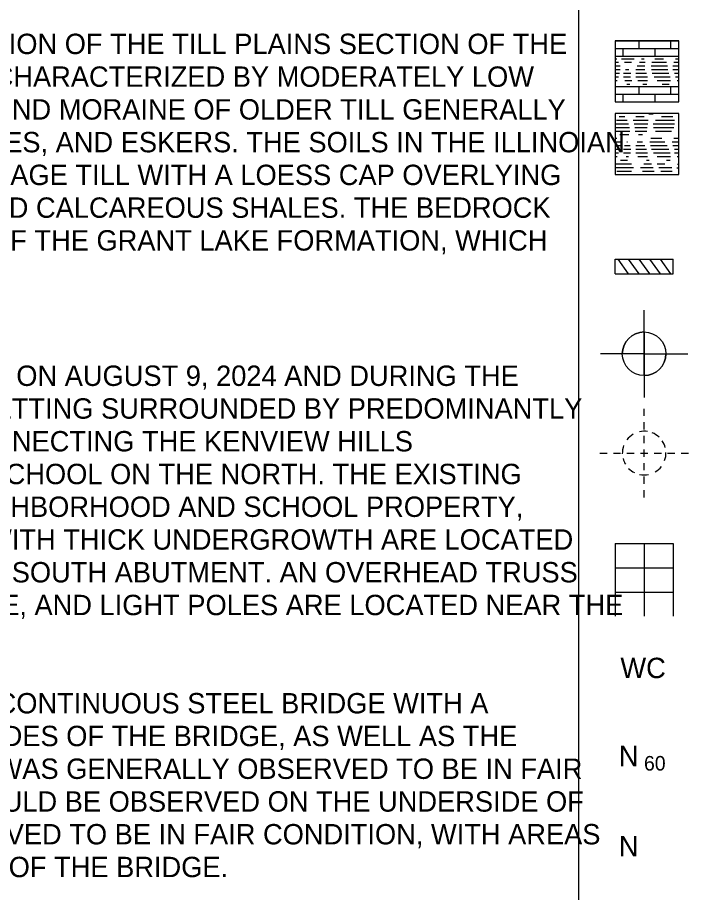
# Model space of a CAD drawing. Extents: x -18.8 to 34, y 0 to 22.
# Drawn here: x 8.22 to 12.83, y 11.08 to 17.09 of the extents above; entities that cross this region are included whole.
import ezdxf

# ---------------------------------------------------------------- set-up
doc = ezdxf.new("R2010")
doc.units = 0
for name, color, linetype in [('GT_Historic_Soil_Boring', 7, 'Continuous'), ('GT_Project_Soil_Boring', 7, 'Continuous'), ('GT_Project_Soil_Layers', 7, 'Continuous'), ('SH_Data', 7, 'Continuous'), ('SH_Text', 7, 'Continuous')]:
    doc.layers.add(name, color=color, linetype=linetype)

msp = doc.modelspace()

# ---------------------------------------------------------------- linework, layer by layer
at = {"layer": 'GT_Historic_Soil_Boring'}
for p, q in [((12.5248, 14.3561), (12.5248, 14.4061)), ((12.5248, 14.2628), (12.5248, 14.3128)), ((12.5248, 14.1695), (12.5248, 14.2195)), ((12.2198, 14.1012), (12.2698, 14.1012)), ((12.3132, 14.1012), (12.3632, 14.1012)), ((12.4065, 14.1012), (12.4565, 14.1012)), ((12.4998, 14.1012), (12.5498, 14.1012)), ((12.5248, 14.0762), (12.5248, 14.1262)), ((12.5931, 14.1012), (12.6431, 14.1012)), ((12.6864, 14.1012), (12.7364, 14.1012)), ((12.7797, 14.1012), (12.8297, 14.1012)), ((12.5248, 13.9829), (12.5248, 14.0329)), ((12.5248, 13.8895), (12.5248, 13.9395)), ((12.5248, 13.7962), (12.5248, 13.8462))]:
    msp.add_line(p, q, dxfattribs=at)
for start, end in [(80.70682, 102.46072), (119.84678, 142.87896), (46.3828, 68.45427), (160.00656, 182.13144), (15.17901, 33.75501), (339.9977, 1.87282), (194.72344, 210.66859), (300.69215, 322.02929), (224.4987, 243.67134), (257.88169, 281.92185)]:
    msp.add_arc((12.5248, 14.1012), 0.15, start, end, dxfattribs=at)
at = {"layer": 'GT_Project_Soil_Boring'}
for p, q in [((12.5248, 14.7833), (12.5248, 15.0833)), ((12.5248, 14.9333), (12.5248, 14.7833)), ((12.5248, 14.7833), (12.2248, 14.7833)), ((12.5248, 14.7833), (12.3748, 14.7833)), ((12.5248, 14.7833), (12.5248, 14.4833)), ((12.5248, 14.7833), (12.8248, 14.7833)), ((12.5248, 14.6333), (12.5248, 14.7833)), ((12.5248, 14.7833), (12.6748, 14.7833)), ((12.3248, 13.48), (12.7248, 13.48)), ((12.3248, 13.48), (12.3248, 12.98)), ((12.5248, 13.48), (12.5248, 12.98)), ((12.7248, 13.48), (12.7248, 12.98)), ((12.3248, 13.3134), (12.7248, 13.3134)), ((12.3248, 13.1467), (12.7248, 13.1467))]:
    msp.add_line(p, q, dxfattribs=at)
msp.add_circle((12.5248, 14.7833), 0.15, dxfattribs=at)
for start, end in [(90, 180), (270, 360)]:
    msp.add_arc((12.5248, 14.7833), 0.15, start, end, dxfattribs=at)
at = {"layer": 'GT_Project_Soil_Layers'}
for p, q in [((12.343, 15.4332), (12.4157, 15.3333)), ((12.4157, 15.4332), (12.4885, 15.3333)), ((12.4885, 15.4332), (12.5612, 15.3333)), ((12.5612, 15.4332), (12.6339, 15.3333)), ((12.6339, 15.4332), (12.7066, 15.3333))]:
    msp.add_line(p, q, dxfattribs=at)
at = {"layer": 'SH_Data'}
for p, q in [((12.0749, 0.615), (12.0749, 21)), ((12.3248, 15.3333), (12.3248, 15.4332)), ((12.3248, 15.4332), (12.7248, 15.4332)), ((12.7248, 15.3333), (12.7248, 15.4332)), ((12.3248, 15.3333), (12.7248, 15.3333))]:
    msp.add_line(p, q, dxfattribs=at)
for points in [[(12.3249, 16.515), (12.7643, 16.515), (12.7643, 16.9334), (12.3249, 16.9334)], [(12.3249, 16.015), (12.7643, 16.015), (12.7643, 16.4334), (12.3249, 16.4334)]]:
    msp.add_lwpolyline(points, close=True, dxfattribs=at)
at = {"layer": 'SH_Text'}
for p, q in [((12.3249, 16.9334), (12.7643, 16.9334)), ((12.3249, 16.9334), (12.3249, 16.9334)), ((12.4897, 16.8811), (12.4897, 16.9334)), ((12.7094, 16.8811), (12.7094, 16.9334)), ((12.7643, 16.9334), (12.7643, 16.9334)), ((12.3249, 16.8811), (12.7643, 16.8811)), ((12.3798, 16.8288), (12.3798, 16.8811)), ((12.5995, 16.8288), (12.5995, 16.8811)), ((12.3249, 16.8288), (12.7643, 16.8288)), ((12.3368, 16.8086), (12.3249, 16.8086)), ((12.3494, 16.7836), (12.3249, 16.7836)), ((12.4564, 16.8086), (12.3702, 16.8086)), ((12.4375, 16.7836), (12.3905, 16.7836)), ((12.5325, 16.7836), (12.4919, 16.7836)), ((12.5251, 16.8086), (12.5066, 16.8086)), ((12.6795, 16.7836), (12.578, 16.7836)), ((12.6571, 16.8086), (12.5988, 16.8086)), ((12.7643, 16.7836), (12.7297, 16.7836)), ((12.7643, 16.8086), (12.7395, 16.8086)), ((12.36, 16.7586), (12.3249, 16.7586)), ((12.3604, 16.7336), (12.3249, 16.7336)), ((12.4202, 16.7336), (12.3969, 16.7336)), ((12.5288, 16.7336), (12.467, 16.7336)), ((12.5288, 16.7586), (12.4759, 16.7586)), ((12.6849, 16.7586), (12.572, 16.7586)), ((12.6877, 16.7336), (12.5748, 16.7336)), ((12.7643, 16.7586), (12.721, 16.7586)), ((12.7643, 16.7336), (12.7229, 16.7336)), ((12.355, 16.7086), (12.3249, 16.7086)), ((12.3495, 16.6836), (12.3249, 16.6836)), ((12.3405, 16.6586), (12.3249, 16.6586)), ((12.4336, 16.7086), (12.3828, 16.7086)), ((12.4317, 16.6836), (12.3834, 16.6836)), ((12.4412, 16.6586), (12.3914, 16.6586)), ((12.5483, 16.6836), (12.4675, 16.6836)), ((12.5405, 16.7086), (12.4684, 16.7086)), ((12.547, 16.6586), (12.4825, 16.6586)), ((12.6948, 16.7086), (12.5811, 16.7086)), ((12.7026, 16.6836), (12.5934, 16.6836)), ((12.7069, 16.6586), (12.6139, 16.6586)), ((12.7643, 16.7086), (12.7325, 16.7086)), ((12.7643, 16.6836), (12.7404, 16.6836)), ((12.7643, 16.6586), (12.752, 16.6586)), ((12.3249, 16.6196), (12.7643, 16.6196)), ((12.426, 16.6336), (12.4057, 16.6336)), ((12.4897, 16.5673), (12.4897, 16.6196)), ((12.544, 16.6336), (12.5163, 16.6336)), ((12.6969, 16.6336), (12.6477, 16.6336)), ((12.7094, 16.5673), (12.7094, 16.6196)), ((12.3249, 16.5673), (12.7643, 16.5673)), ((12.3798, 16.515), (12.3798, 16.5673)), ((12.5995, 16.515), (12.5995, 16.5673)), ((12.3249, 16.515), (12.3249, 16.515)), ((12.7643, 16.515), (12.7643, 16.515)), ((12.3249, 16.4334), (12.3249, 16.4334)), ((12.5863, 16.4302), (12.5571, 16.4302)), ((12.7643, 16.4334), (12.7643, 16.4334)), ((12.4166, 16.3617), (12.3332, 16.3617)), ((12.4089, 16.3867), (12.3356, 16.3867)), ((12.3922, 16.4117), (12.3534, 16.4117)), ((12.5526, 16.3867), (12.4491, 16.3867)), ((12.5491, 16.3617), (12.4559, 16.3617)), ((12.5246, 16.4117), (12.4669, 16.4117)), ((12.7334, 16.3617), (12.5878, 16.3617)), ((12.7343, 16.3867), (12.6034, 16.3867)), ((12.7217, 16.4117), (12.6433, 16.4117)), ((12.4231, 16.3367), (12.3301, 16.3367)), ((12.4268, 16.3117), (12.3304, 16.3117)), ((12.5453, 16.3367), (12.4615, 16.3367)), ((12.5438, 16.3117), (12.4637, 16.3117)), ((12.7282, 16.3367), (12.5887, 16.3367)), ((12.7135, 16.3117), (12.6031, 16.3117)), ((12.3368, 16.2617), (12.3249, 16.2617)), ((12.36, 16.2367), (12.3249, 16.2367)), ((12.4198, 16.2867), (12.3583, 16.2867)), ((12.4098, 16.2367), (12.4052, 16.2367)), ((12.5127, 16.2367), (12.4759, 16.2367)), ((12.5135, 16.2867), (12.4856, 16.2867)), ((12.667, 16.2367), (12.5639, 16.2367)), ((12.646, 16.2617), (12.5716, 16.2617)), ((12.7643, 16.2367), (12.7166, 16.2367)), ((12.7643, 16.2617), (12.7282, 16.2617)), ((12.3604, 16.2117), (12.3249, 16.2117)), ((12.355, 16.1867), (12.3249, 16.1867)), ((12.4336, 16.1867), (12.3828, 16.1867)), ((12.4285, 16.2117), (12.3892, 16.2117)), ((12.5288, 16.2117), (12.467, 16.2117)), ((12.5405, 16.1867), (12.4684, 16.1867)), ((12.6832, 16.2117), (12.5684, 16.2117)), ((12.6948, 16.1867), (12.5763, 16.1867)), ((12.7643, 16.2117), (12.7229, 16.2117)), ((12.7643, 16.1867), (12.7325, 16.1867)), ((12.3495, 16.1617), (12.3249, 16.1617)), ((12.3405, 16.1367), (12.3249, 16.1367)), ((12.4093, 16.1117), (12.3612, 16.1117)), ((12.4317, 16.1617), (12.3834, 16.1617)), ((12.4168, 16.1367), (12.4018, 16.1367)), ((12.5483, 16.1617), (12.4675, 16.1617)), ((12.547, 16.1367), (12.4825, 16.1367)), ((12.5601, 16.1117), (12.541, 16.1117)), ((12.7026, 16.1617), (12.5896, 16.1617)), ((12.7069, 16.1367), (12.6139, 16.1367)), ((12.7044, 16.1117), (12.6782, 16.1117)), ((12.7643, 16.1617), (12.7326, 16.1617)), ((12.7643, 16.1367), (12.752, 16.1367)), ((12.4388, 16.0867), (12.3249, 16.0867)), ((12.4518, 16.0617), (12.3249, 16.0617)), ((12.5873, 16.0617), (12.4996, 16.0617)), ((12.5745, 16.0867), (12.522, 16.0867)), ((12.6679, 16.0867), (12.6145, 16.0867)), ((12.7149, 16.0617), (12.6266, 16.0617)), ((12.7498, 16.0617), (12.7643, 16.0617)), ((12.753, 16.0867), (12.7643, 16.0867)), ((12.3249, 16.015), (12.3249, 16.015)), ((12.437, 16.0367), (12.3374, 16.0367)), ((12.5941, 16.0367), (12.5133, 16.0367)), ((12.718, 16.0367), (12.6394, 16.0367)), ((12.7643, 16.015), (12.7643, 16.015))]:
    msp.add_line(p, q, dxfattribs=at)

# ---------------------------------------------------------------- texts
at = {"layer": 'SH_Data'}
for s, height, p in [('WC', 0.14, (12.3618, 12.555)), ('N', 0.14, (12.3507, 11.95)), ('60', 0.1, (12.5237, 11.92)), ('N', 0.14, (12.3507, 11.33))]:
    msp.add_text(s, height=height, dxfattribs=at).set_placement(p)
at = {"layer": 'SH_Text'}
for s, height, p in [('THE PROJECT SITE IS LOCATED WITHIN THE ILLINOIAN TILL PLAIN REGION OF THE TILL PLAINS SECTION OF THE ', 0.1399997, (1.6458, 16.8426)), ('CENTRAL LOWLAND PROVINCE. THE ILLINOIAN TILL PLAIN REGION IS CHARACTERIZED BY MODERATELY LOW ', 0.14, (1.6458, 16.6176)), ('RELIEF (50’), CONTAINING MANY BURIED VALLEYS AND ROLLING GROUND MORAINE OF OLDER TILL GENERALLY ', 0.14, (1.6458, 16.3926)), ('LACKING ICE-CONSTRUCTIONAL FEATURES SUCH AS MORAINES, KAMES, AND ESKERS. THE SOILS IN THE ILLINOIAN ', 0.14, (1.6458, 16.1676)), ('TILL PLAIN GENERALLY CONSIST OF SILT-LOAM, HIGH-LIME, ILLINOIAN-AGE TILL WITH A LOESS CAP OVERLYING ', 0.14, (1.6458, 15.9426)), ('ORDOVICIAN AND SILURIAN-AGE CARBONATE ROCKS (LIMESTONE) AND CALCAREOUS SHALES. THE BEDROCK ', 0.14, (1.6458, 15.7176)), ('MAPPED WITHIN THE PROJECT AREA IS ORDOVICIAN-AGE BEDROCK OF THE GRANT LAKE FORMATION, WHICH ', 0.14, (1.6458, 15.4926)), ('A VISUAL RECONNAISSANCE OF THE PROJECT SITE WAS PERFORMED ON AUGUST 9, 2024 AND DURING THE ', 0.14, (1.6458, 14.5626)), ('DRILLING ACTIVITIES. THE PROJECT SITE IS LOCATED IN AN URBAN SETTING SURROUNDED BY PREDOMINANTLY ', 0.14, (1.6458, 14.3376)), ('RESIDENTIAL PARCELS. THE PEDESTRIAN BRIDGE SPANS SR 126, CONNECTING THE KENVIEW HILLS ', 0.14, (1.6458, 14.1126)), ('NEIGHBORHOOD ON THE SOUTH END AND SYCAMORE JUNIOR HIGH SCHOOL ON THE NORTH. THE EXISTING ', 0.14, (1.6458, 13.8876)), ('TERRAIN IS RELATIVELY LEVEL TO GENTLY SLOPING WITHIN THE NEIGHBORHOOD AND SCHOOL PROPERTY, ', 0.14, (1.6458, 13.6626)), ('SLOPING DOWN TO THE LEVEL OF SR 126. PATCHY WOODED AREAS WITH THICK UNDERGROWTH ARE LOCATED ', 0.14, (1.6458, 13.4376)), ('NEAR BOTH BRIDGE ABUTMENTS, BUT ARE MORE PREVALENT AT THE SOUTH ABUTMENT. AN OVERHEAD TRUSS ', 0.14, (1.6458, 13.2126)), ('SIGN SPANS EASTBOUND SR 126 JUST WEST OF THE EXISTING BRIDGE, AND LIGHT POLES ARE LOCATED NEAR THE ', 0.14, (1.6458, 12.9876)), ('THE EXISTING PEDESTRIAN BRIDGE IS COMPRISED OF A FOUR-SPAN CONTINUOUS STEEL BRIDGE WITH A ', 0.14, (1.6458, 12.3126)), ('REINFORCED CONCRETE DECK. FENCING OR BARRIERS LINE BOTH SIDES OF THE BRIDGE, AS WELL AS THE ', 0.14, (1.6458, 12.0876)), ('WALKWAY AT EITHER END. THE TOP SURFACE OF THE BRIDGE DECK WAS GENERALLY OBSERVED TO BE IN FAIR ', 0.14, (1.6458, 11.8626)), ('CONDITION, THOUGH SPALLING CONCRETE AND EXPOSED REBAR COULD BE OBSERVED ON THE UNDERSIDE OF ', 0.14, (1.6458, 11.6376)), ('THE DECK. THE GIRDERS SUPPORTING THE DECK WERE ALSO OBSERVED TO BE IN FAIR CONDITION, WITH AREAS ', 0.14, (1.6458, 11.4126)), ('OF RUST, AND APPARENT IMPACT DAMAGE ON THE NORTHEAST SIDE OF THE BRIDGE.', 0.14, (1.6458, 11.1876))]:
    msp.add_text(s, height=height, dxfattribs=at).set_placement(p)

doc.saveas('drawing.dxf')
